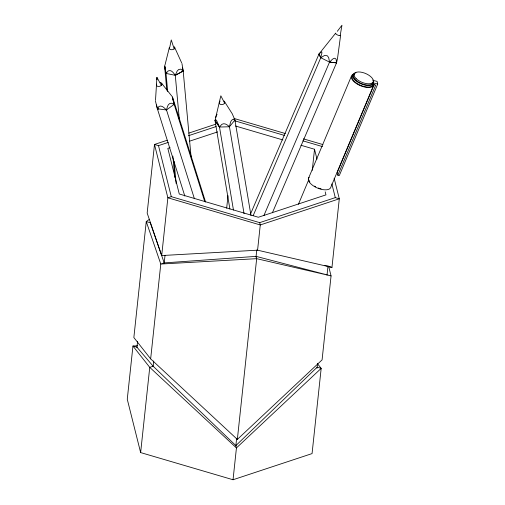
<?xml version="1.0" encoding="UTF-8"?>
<svg xmlns="http://www.w3.org/2000/svg" width="505" height="505" viewBox="0 0 505 505"><rect width="100%" height="100%" fill="white"/><g stroke="black" fill="none" stroke-linecap="round" stroke-linejoin="round"><path stroke-width="0.76" d="M155.502 100.394L156.929 77.379L161.322 85.294M136.918 347.56L137.587 341.298M317.336 363.499L321.174 368.372L312.065 453.591L233.039 479.75L140.636 452.581L149.745 367.362L132.954 346.039L137.65 345.748M328.768 266.76L331.059 275.9L322.083 359.882L237.35 439.419L150.654 358.872L160.786 264.039L146.254 221.569L149.455 219.277M334.14 178.227L339.297 198.793L331.962 267.41L257.575 250.183L161.695 255.549L167.868 197.783L154.492 144.462L167.168 140.264M153.141 366.485L153.722 361.012M164.182 263.174L165.015 255.353M226.669 208.18L228.007 195.656M235.854 445.7L236.605 438.656M256.01 257.077L256.761 250.038M233.039 479.75L236.441 447.916L235.86 445.606L153.166 366.232L136.95 347.213L132.954 346.039L127.266 399.259L140.636 452.581M237.35 439.419L256.666 258.674L256.085 256.37L164.207 262.909L160.786 264.039L256.666 258.674L331.059 275.9L256.085 256.37M257.575 250.183L260.271 224.952L259.69 222.642L171.29 196.653L167.868 197.783L260.271 224.952L339.297 198.793L335.295 197.619L259.69 222.642M312.26 170.381L314.52 149.246L300.961 145.263M317.064 368.24L317.563 363.543M327.019 275.099L328.023 265.712M340.597 35.438L337.523 58.441L336.532 62.854L272.384 212.788M340.168 35.678L341.961 25.25L337.321 31.291M219.366 102.079L220.836 95.798L224.573 103.014M215.768 117.381L219.233 102.622M233.455 210.048L219.498 127.052L215.01 120.6L216.052 116.264L217.043 114.269M229.895 209.038L215.029 120.607L219.498 127.052L221.72 124.432C224.466 122.551 227.465 124.874 229.434 126.761C230.274 124.293 230.129 120.443 233.02 119.306L234.913 120.045L250.972 215.458M164.958 65.126L169.27 47.906M194.412 198.743L166.498 109.983C167.206 107.413 167.811 103.26 171.252 103.178L174.143 104.327L204.67 201.375M308.391 178.618L351.373 76.261M298.43 204.291L308.795 179.616M352.761 75.333A11.28 5.239 22.8 0 0 359.977 85.105A11.28 5.239 22.8 0 0 373.126 84.537L373.694 81.633A11.28 5.239 22.8 0 0 372.949 79.998M374.123 84.638L337.188 172.596L337.858 175.26L339.284 175.607L377.734 84.032L377.065 81.368L373.138 80.415L373.694 81.633M337.858 175.26L375.707 85.118L373.126 84.493M250.474 214.139L318.977 54.073L320.915 51.611C323.49 51.213 320.347 56.623 320.757 57.721L329.55 62.121L336.545 62.866L336.128 59.224C334.14 56.124 331.078 60.972 329.538 62.115L263.844 215.673M253.194 215.622L320.763 57.728L318.977 54.073L321.193 51.908M166.498 109.983L157.371 108.771L158.974 106.429C161.979 104.876 164.491 108.278 166.486 109.97L174.156 104.339L172.237 96.657L174.143 104.327M321.534 50.828L335.503 33.343M229.434 126.761L234.926 120.051L232.281 113.84L224.422 101.436M215.01 120.6L215.78 119.792L216.569 120.436L219.486 127.039L229.453 126.768L244.06 213.647M235.86 445.606L317.172 367.198L321.174 368.372L236.441 447.916L149.745 367.362L153.166 366.232M188.788 133.112L215.629 124.224M161.695 255.549L147.163 213.072L154.492 144.462L158.494 145.636L168.228 142.416M188.441 135.725L216.134 126.559M170.059 147.643L167.83 148.382L179.275 194.008L258.339 217.257L325.959 194.873L325.195 191.831M189.381 141.248L217.617 131.906M336.532 62.854L329.538 62.115L328.654 57.501L327.265 55.739L324.576 55.462L320.757 57.721L318.964 54.067M377.734 84.032L373.725 83.06A11.28 5.239 22.8 0 1 358.417 82.555A11.28 5.239 22.8 0 1 355.956 72.733M324.911 265.447L327.966 266.236M234.276 118.523L285.357 133.547M303.385 138.843L322.922 144.588M234.857 120.834L284.725 135.498M302.861 140.826L322.506 146.601M235.456 125.997L282.895 139.948M328.629 266.432L331.962 267.41M161.625 83.293L171.782 96.083M150.654 358.872L133.857 337.542L146.254 221.569L150.256 222.743L164.207 262.909M234.017 118.757L234.926 120.051M174.541 47.167L181.63 62.79M181.945 63.491L183.189 71.022L191.054 156.683M174.187 48.903L171.264 39.939L169.813 47.047A2.759 1.73 -5.2 0 0 170.147 49.357A2.759 1.73 -5.2 0 0 173.865 49.149A2.759 1.73 -5.2 0 0 174.181 46.795M172.691 97.49L205.573 202.05M157.812 107.95L158.286 109.452M184.817 196.035L157.377 108.777L156.556 104.964M157.371 108.771L155.464 101.095M331.861 183.915L335.295 197.619M314.52 149.246L316.995 159.132M158.494 145.636L171.29 196.653M182.526 67.941L183.201 71.028L175.279 75.314L166.019 73.421L164.769 65.89L166.019 73.421L167.685 91.506M179.313 119.319L175.279 75.314L177.116 71.136L178.637 69.507L180.79 69.147L183.189 71.022L175.267 75.308C173.663 73.212 171.435 69.33 168.222 70.908L166.019 73.421L164.699 67.266L166.789 90.054M174.099 161.436L176.112 183.441M172.843 156.058L174.787 177.274M156.929 77.379L156.948 79.721M224.024 101.013A2.759 2.071 -9.5 0 1 223.797 103.967A2.759 2.071 -9.5 0 1 219.921 104.08A2.759 2.071 -9.5 0 1 220.148 101.12M321.123 188.889A11.28 5.239 22.8 0 1 318.358 188.03M315.675 186.818A11.28 5.239 22.8 0 1 314.426 186.105M309.874 181.996A11.28 5.239 22.8 0 1 309.129 180.354M353.55 74.09A12.038 5.593 22.8 0 0 358.392 84.726A12.038 5.593 22.8 0 0 373.833 84.802L330.851 187.166A12.038 5.593 22.8 0 1 316.818 187.772A12.038 5.593 22.8 0 1 309.123 177.35M372.785 82.744A10.27 4.772 22.8 0 1 360.81 83.262A10.27 4.772 22.8 0 1 354.245 74.368M160.142 82.479A2.759 1.919 -17.5 0 1 161.663 84.796A2.759 1.919 -17.5 0 1 158.172 86.45A2.759 1.919 -17.5 0 1 156.645 84.133M340.553 35.205A2.759 0.77 23.2 0 1 337.548 35.003A2.759 0.77 23.2 0 1 335.926 33.103M356.126 78.61A10.27 4.772 22.8 0 0 372.671 82.612A10.27 4.772 22.8 0 0 362.344 72.417A10.27 4.772 22.8 0 0 356.126 78.61"/></g></svg>
